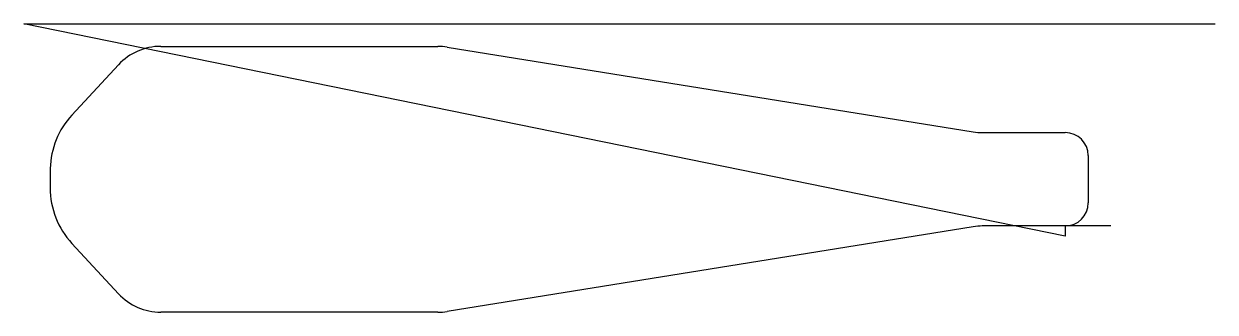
# Model space of a CAD drawing. Header units: metres. Extents: x 965 to 2000, y 20 to 271.
import ezdxf

# ---------------------------------------------------------------- set-up
doc = ezdxf.new("R2010")
doc.units = ezdxf.units.M

msp = doc.modelspace()

# ---------------------------------------------------------------- linework, layer by layer
at = {"layer": 'TOOL_0'}
for p, q in [((1869.627, 86.098), (964.729, 270.89)), ((964.729, 270.89), (1999, 270.89)), ((1999, 270.89), (2000, 270.89)), ((1083.745, 251.281), (1324.621, 251.281)), ((1332.678, 250.635), (1789.767, 176.911)), ((1006.533, 191.489), (1047.059, 235.253)), ((1797.633, 176.281), (1869.627, 176.281)), ((1889.627, 156.281), (1889.627, 115.081)), ((1789.767, 94.452), (1332.678, 20.728)), ((1869.627, 95.082), (1797.633, 95.082)), ((1909.257, 95.082), (1869.627, 95.082)), ((1869.627, 95.081), (1869.627, 86.098)), ((1047.059, 36.11), (1006.533, 79.874)), ((1324.621, 20.082), (1083.746, 20.082))]:
    msp.add_line(p, q, dxfattribs=at)
for centre, radius, start, end in [((1083.745, 201.281), 50, 90, 137.199671), ((1324.621, 200.681), 50.6, 80.837761, 90), ((1058.697, 143.221), 71.07, 137.221528, 178.638222), ((1797.633, 225.681), 49.4, 260.837801, 270), ((1869.627, 156.281), 20, 0, 90), ((1706.937, 135.682), 719.349, 179.264975, 180.602719), ((1058.628, 128.114), 71, 179.999193, 222.799705), ((1869.627, 115.081), 20, 270, 0), ((1797.633, 45.682), 49.4, 90, 99.162199), ((1083.746, 70.082), 50, 222.799551, 270), ((1324.621, 70.682), 50.6, 270, 279.162239)]:
    msp.add_arc(centre, radius, start, end, dxfattribs=at)

doc.saveas('drawing.dxf')
